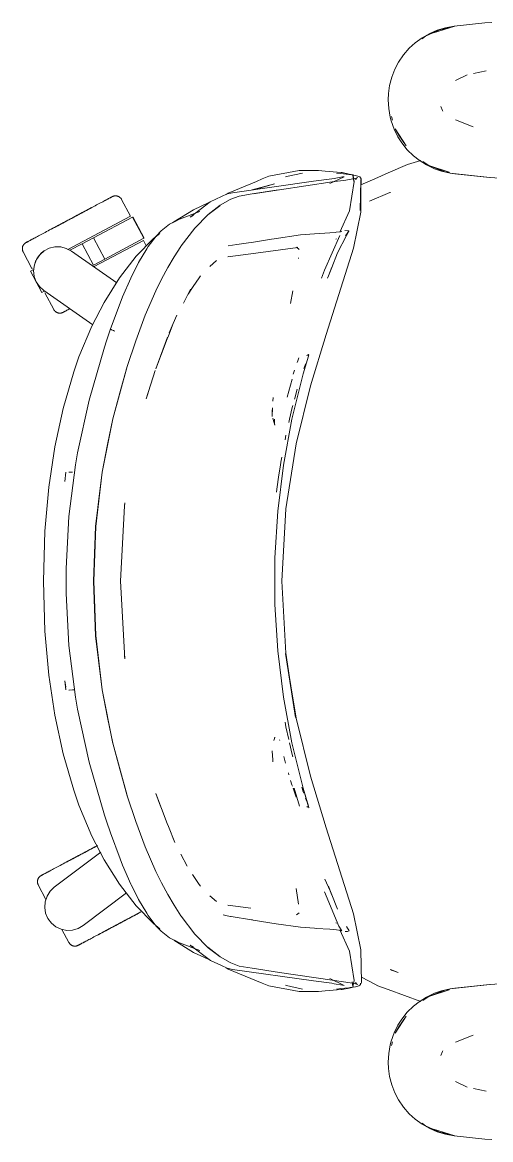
# Model space of a CAD drawing. Header units: millimetres. Extents: x 155927 to 326028, y -36033 to 97293.
# Drawn here: x 210710 to 210983, y 10095 to 10745 of the extents above; entities that cross this region are included whole.
import ezdxf

# ---------------------------------------------------------------- set-up
doc = ezdxf.new("R2010")
doc.units = ezdxf.units.MM
doc.header["$MEASUREMENT"] = 0
doc.layers.add('G-IMPT', color=8, linetype='CONTINUOUS', lineweight=9)
doc.layers.add('I-FURN', color=8, linetype='CONTINUOUS', lineweight=9)

msp = doc.modelspace()

# ---------------------------------------------------------------- linework, layer by layer
at = {"layer": 'G-IMPT'}
for p, q in [((210979.6, 10744.91), (210961.67, 10743.01)), ((210983.73, 10745.26), (210979.6, 10744.91)), ((210947.53, 10738.84), (210943.09, 10736.32)), ((210953.22, 10740.97), (210945.15, 10737.23)), ((210947.53, 10738.84), (210951.77, 10740.65)), ((210962.19, 10743.01), (210949.73, 10739.18)), ((210949.73, 10739.18), (210958.87, 10742.09)), ((210951.77, 10740.65), (210956.63, 10742.11)), ((210953.22, 10740.97), (210961.62, 10742.88)), ((210961.67, 10743.01), (210956.63, 10742.11)), ((210962.19, 10743.01), (210958.87, 10742.09)), ((210939, 10733.33), (210935.57, 10730.16)), ((210939, 10733.33), (210943.09, 10736.32)), ((210943.05, 10735.63), (210945.15, 10737.23)), ((210929.41, 10722.16), (210932.24, 10726.33)), ((210932.24, 10726.33), (210935.57, 10730.16)), ((210929.41, 10722.16), (210927.22, 10718)), ((210924.13, 10708.42), (210925.39, 10713.29)), ((210927.22, 10718), (210925.39, 10713.29)), ((210962.56, 10711.44), (210969.34, 10714.7)), ((210980.39, 10717.04), (210972.96, 10715.47)), ((210924.13, 10708.42), (210923.48, 10703.91)), ((210923.31, 10700.06), (210923.48, 10703.91)), ((210923.31, 10700.06), (210923.61, 10695.02)), ((210923.61, 10695.02), (210924.49, 10690.07)), ((210953.92, 10696.23), (210954.94, 10694.01)), ((210954.94, 10694.01), (210955.24, 10693.56)), ((210924.49, 10690.07), (210925.05, 10687.94)), ((210926.76, 10683.17), (210925.05, 10687.94)), ((210925.85, 10688.38), (210925.23, 10690.41)), ((210972.89, 10684.34), (210962.46, 10688.48)), ((210926.76, 10683.17), (210929, 10678.66)), ((210927.41, 10683.26), (210929.57, 10679.59)), ((210927.41, 10683.26), (210933.73, 10673.31)), ((210929, 10678.66), (210931.27, 10675.11)), ((210929.57, 10679.59), (210933.73, 10673.31)), ((210934.46, 10671.14), (210931.27, 10675.11)), ((210934.46, 10671.14), (210938.06, 10667.59)), ((210938.06, 10667.59), (210941.37, 10664.96)), ((210934.54, 10662.52), (210923.41, 10657.66)), ((210934.54, 10662.52), (210942.36, 10664.78)), ((210945.7, 10662.23), (210941.37, 10664.96)), ((210947.02, 10661.84), (210943.44, 10664.26)), ((210945.7, 10662.23), (210950.28, 10660.04)), ((210956.24, 10658.23), (210947.02, 10661.84)), ((210947.02, 10661.84), (210949.73, 10660.94)), ((210947.02, 10661.84), (210958.87, 10658.02)), ((210949.73, 10660.94), (210958.87, 10658.02)), ((210846.63, 10652.71), (210849.99, 10654.1)), ((210853.85, 10655.69), (210849.99, 10654.1)), ((210871.55, 10658.93), (210853.85, 10655.69)), ((210864.1, 10655.48), (210863.53, 10655.33)), ((210873.41, 10657.52), (210864.1, 10655.48)), ((210871.55, 10658.93), (210878.51, 10658.96)), ((210882.68, 10658.96), (210878.51, 10658.96)), ((210879.83, 10652.75), (210890.49, 10654.19)), ((210886.64, 10658.62), (210882.68, 10658.96)), ((210886.64, 10658.62), (210895.96, 10657.81)), ((210889.24, 10651.38), (210897.67, 10655.38)), ((210891.79, 10654.4), (210890.49, 10654.19)), ((210896.81, 10655.24), (210891.79, 10654.4)), ((210895.8, 10657.3), (210893.21, 10657.51)), ((210895.8, 10657.3), (210900.48, 10656.78)), ((210895.96, 10657.81), (210896.43, 10657.77)), ((210900.68, 10656.96), (210896.43, 10657.77)), ((210897.67, 10655.38), (210896.81, 10655.24)), ((210904.91, 10654.58), (210898.64, 10653.47)), ((210901.1, 10656.7), (210900.48, 10656.78)), ((210900.68, 10656.96), (210903.01, 10656.52)), ((210901.1, 10656.7), (210904.38, 10656.17)), ((210902.77, 10656.11), (210903.4, 10652.56)), ((210902.77, 10656.11), (210903.46, 10652.53)), ((210903.4, 10652.56), (210903.01, 10656.52)), ((210904.29, 10654.41), (210905.39, 10654.97)), ((210904.29, 10654.41), (210904.91, 10654.58)), ((210904.38, 10656.17), (210906.24, 10655.62)), ((210904.56, 10654.03), (210904.49, 10653.54)), ((210904.56, 10654.03), (210904.89, 10654.57)), ((210904.89, 10654.57), (210905.39, 10654.97)), ((210906.78, 10655.3), (210906.24, 10655.62)), ((210906.78, 10655.3), (210907.15, 10654.8)), ((210906.93, 10635.67), (210907.52, 10654.11)), ((210907.54, 10654.23), (210907.15, 10654.8)), ((210907.54, 10654.23), (210907.35, 10653.36)), ((210915.58, 10654.24), (210907.41, 10650.67)), ((210907.52, 10654.11), (210907.42, 10653.65)), ((210923.41, 10657.66), (210915.58, 10654.24)), ((210950.28, 10660.04), (210954.41, 10658.6)), ((210959.37, 10657.44), (210954.41, 10658.6)), ((210959.29, 10657.66), (210956.24, 10658.23)), ((210959.37, 10657.44), (210982.32, 10654.98)), ((210959.37, 10657.44), (210962.19, 10657.11)), ((210959.37, 10657.44), (210980.81, 10655.09)), ((210982.32, 10654.98), (210962.19, 10657.11)), ((210980.81, 10655.09), (210992.2, 10654.1)), ((210830.18, 10645.91), (210846.63, 10652.71)), ((210879.83, 10652.75), (210832.61, 10646.07)), ((210857.03, 10651.2), (210844.08, 10647.7)), ((210859.31, 10647.71), (210844.15, 10645.41)), ((210859.92, 10647.8), (210844.73, 10645.48)), ((210859.31, 10647.71), (210844.73, 10645.48)), ((210857.03, 10651.2), (210845.14, 10647.85)), ((210859.92, 10647.8), (210890.79, 10652.36)), ((210890.79, 10652.36), (210898.64, 10653.47)), ((210900.74, 10635.48), (210903.46, 10652.53)), ((210906.93, 10635.67), (210907.42, 10653.65)), ((210907.35, 10653.36), (210907.38, 10653.48)), ((210907.37, 10634.78), (210907.42, 10653.65)), ((210907.42, 10653.65), (210907.38, 10653.48)), ((210808.03, 10631.88), (210819.68, 10640.8)), ((210819.68, 10640.8), (210826.25, 10643.86)), ((210825.43, 10638.86), (210831.27, 10642.14)), ((210826.25, 10643.86), (210829.62, 10645.43)), ((210829.01, 10645.14), (210830.18, 10645.91)), ((210832.61, 10646.07), (210829.62, 10645.43)), ((210831.69, 10642.36), (210831.27, 10642.14)), ((210831.69, 10642.36), (210836.48, 10644.11)), ((210836.48, 10644.11), (210844.15, 10645.41)), ((210912.52, 10641.21), (210924.37, 10646.14)), ((210924.64, 10646.24), (210924.37, 10646.14)), ((210798.47, 10629.05), (210809.92, 10636.17)), ((210813.68, 10635.11), (210801.78, 10630.6)), ((210809.92, 10636.17), (210818.54, 10640.15)), ((210825.2, 10638.53), (210818.26, 10633.13)), ((210818.26, 10633.13), (210821.83, 10635.94)), ((210818.46, 10633.44), (210825.43, 10638.86)), ((210825.2, 10638.53), (210821.83, 10635.94)), ((210900.74, 10635.48), (210895.16, 10623.19)), ((210903.18, 10613.82), (210907.37, 10634.78)), ((210795.97, 10627.74), (210791.11, 10623.88)), ((210797.11, 10628.36), (210795.97, 10627.74)), ((210797.11, 10628.36), (210799.55, 10629.53)), ((210798.47, 10629.05), (210797.7, 10628.55)), ((210799.55, 10629.53), (210801.78, 10630.6)), ((210808.03, 10631.88), (210809.87, 10632.93)), ((210818.46, 10633.44), (210810.73, 10625.54)), ((210790.22, 10622.44), (210786.55, 10619.43)), ((210788.22, 10620.85), (210791.11, 10623.88)), ((210810.73, 10625.54), (210802.71, 10615.1)), ((210872.16, 10621.5), (210856.94, 10619.29)), ((210872.16, 10621.5), (210872.24, 10621.51)), ((210872.24, 10621.51), (210880.48, 10622.13)), ((210889.33, 10622.76), (210880.48, 10622.13)), ((210889.33, 10622.76), (210892.73, 10623.01)), ((210893.1, 10623.05), (210892.73, 10623.01)), ((210893.1, 10623.05), (210895.57, 10623.34)), ((210893.75, 10611.11), (210899.03, 10621.22)), ((210895.57, 10623.34), (210895.63, 10623.36)), ((210896.4, 10623.64), (210895.63, 10623.36)), ((210898.14, 10624.11), (210899.67, 10623.95)), ((210900.38, 10623.67), (210898.54, 10620.97)), ((210900.38, 10623.67), (210899.03, 10621.22)), ((210899.67, 10623.95), (210900.35, 10623.8)), ((210900.35, 10623.8), (210900.38, 10623.67)), ((210900.38, 10623.67), (210900.41, 10623.5)), ((210786.55, 10619.43), (210776.59, 10609.14)), ((210783.5, 10614.72), (210782.64, 10613.43)), ((210788.22, 10620.85), (210783.5, 10614.72)), ((210798.66, 10608.75), (210802.54, 10614.84)), ((210802.71, 10615.1), (210802.54, 10614.84)), ((210835.12, 10615.85), (210830.05, 10615.1)), ((210835.12, 10615.85), (210841.96, 10616.91)), ((210841.96, 10616.91), (210843.62, 10617.17)), ((210855.39, 10619.04), (210843.62, 10617.17)), ((210856.94, 10619.29), (210855.39, 10619.04)), ((210886.2, 10601), (210895.12, 10621.16)), ((210892.75, 10618.99), (210893.18, 10619.26)), ((210766.78, 10596.54), (210776.59, 10609.14)), ((210777.9, 10605.44), (210782.64, 10613.43)), ((210798.66, 10608.75), (210794.89, 10602.52)), ((210843.31, 10610.5), (210829.96, 10608.72)), ((210829.96, 10608.72), (210830.43, 10608.86)), ((210843.31, 10610.5), (210870.64, 10614.23)), ((210871.5, 10613.12), (210869.94, 10614.36)), ((210870.15, 10614.32), (210870.38, 10614.28)), ((210870.64, 10614.23), (210870.38, 10614.28)), ((210871.15, 10608.17), (210871.1, 10607.82)), ((210887.19, 10563.58), (210903.18, 10613.82)), ((210893.75, 10611.11), (210890.5, 10602.64)), ((210773.38, 10596.38), (210777.9, 10605.44)), ((210773.38, 10596.38), (210777.6, 10604.84)), ((210773.6, 10596.83), (210777.9, 10605.44)), ((210777.9, 10605.44), (210777.6, 10604.84)), ((210791.32, 10595.73), (210794.89, 10602.52)), ((210819.46, 10603.22), (210823.36, 10606.55)), ((210888.48, 10597.74), (210890.5, 10602.84)), ((210890.5, 10602.64), (210888.48, 10597.74)), ((210890.5, 10602.84), (210889.1, 10599.31)), ((210766.78, 10596.54), (210757.81, 10582.24)), ((210773.38, 10596.38), (210768.61, 10585.43)), ((210773.6, 10596.83), (210773.38, 10596.38)), ((210791.32, 10595.73), (210787.93, 10589)), ((210809.69, 10591.45), (210813.18, 10596.58)), ((210813.18, 10596.58), (210813.93, 10597.69)), ((210884.46, 10596.42), (210886.2, 10601)), ((210888.48, 10597.74), (210887.92, 10596.33)), ((210781.75, 10574.77), (210787.93, 10589)), ((210804.05, 10581.79), (210808.24, 10589.89)), ((210806.74, 10587.12), (210809.3, 10590.87)), ((210806.74, 10587.12), (210808.24, 10589.89)), ((210809.3, 10590.87), (210809.69, 10591.45)), ((210866.47, 10581.69), (210867.88, 10588.95)), ((210757.81, 10582.24), (210750.72, 10568.47)), ((210768.61, 10585.43), (210767.13, 10581.75)), ((210767.13, 10581.75), (210761.55, 10566.78)), ((210781.75, 10574.77), (210776.3, 10559.89)), ((210797.99, 10569.9), (210795.26, 10562.81)), ((210797.99, 10569.9), (210795.68, 10564.45)), ((210800.18, 10574.74), (210797.99, 10569.9)), ((210743.2, 10550.49), (210750.72, 10568.47)), ((210761.59, 10566.78), (210759.18, 10559.85)), ((210761.55, 10566.78), (210761.59, 10566.65)), ((210761.59, 10566.65), (210761.59, 10566.78)), ((210761.59, 10566.65), (210761.99, 10566.38)), ((210761.59, 10566.65), (210761.6, 10566.61)), ((210761.99, 10566.38), (210761.6, 10566.61)), ((210762.82, 10566), (210761.99, 10566.38)), ((210762.18, 10566.28), (210761.99, 10566.38)), ((210762.82, 10566), (210762.18, 10566.28)), ((210762.82, 10566), (210763.88, 10565.58)), ((210762.82, 10566), (210763.28, 10565.8)), ((210763.88, 10565.58), (210763.28, 10565.8)), ((210794.6, 10561.09), (210795.26, 10562.81)), ((210887.19, 10563.58), (210878, 10533.61)), ((210749.05, 10525.42), (210757.99, 10556.25)), ((210757.99, 10556.25), (210759.18, 10559.85)), ((210771.29, 10544.98), (210776.3, 10559.89)), ((210787.89, 10543.64), (210794.7, 10562.05)), ((210787.89, 10543.64), (210794.6, 10561.09)), ((210740.12, 10541.76), (210743.2, 10550.49)), ((210870.65, 10548.31), (210871.26, 10549.97)), ((210873.78, 10540.56), (210876.85, 10550.99)), ((210875.95, 10551.24), (210876.57, 10551.63)), ((210875.95, 10551.24), (210876.17, 10551.39)), ((210876.92, 10551.26), (210876.85, 10550.99)), ((210876.99, 10551.55), (210876.92, 10551.26)), ((210876.96, 10552.01), (210877.04, 10551.78)), ((210877.04, 10551.78), (210876.99, 10551.55)), ((210762.9, 10514.48), (210771.29, 10544.98)), ((210762.9, 10514.48), (210771.33, 10544.89)), ((210767.56, 10531.73), (210771.33, 10544.89)), ((210870.65, 10548.31), (210870.28, 10547.3)), ((210874.94, 10545.76), (210874.19, 10543.66)), ((210874.94, 10545.76), (210875.18, 10546.42)), ((210740.12, 10541.76), (210733.95, 10520.52)), ((210782.35, 10526.17), (210787.61, 10542.65)), ((210867.49, 10537.46), (210864.56, 10526.99)), ((210867.23, 10514.24), (210873.78, 10540.56)), ((210867.94, 10540.55), (210868.66, 10542.77)), ((210767.56, 10531.73), (210762.9, 10514.48)), ((210869.08, 10527.14), (210870.19, 10531.13)), ((210869.69, 10499.92), (210878, 10533.61)), ((210870.19, 10531.13), (210870.4, 10531.82)), ((210749.05, 10525.42), (210742.38, 10494.63)), ((210782.35, 10526.17), (210783.43, 10529.6)), ((210856.2, 10524.74), (210856.42, 10526.84)), ((210868.76, 10526), (210868.72, 10525.82)), ((210869.08, 10527.14), (210868.76, 10526)), ((210733.95, 10520.52), (210729.14, 10498.15)), ((210855.8, 10515.89), (210855.89, 10520.95)), ((210855.8, 10515.89), (210855.81, 10518.67)), ((210855.89, 10520.95), (210855.81, 10518.67)), ((210867.46, 10520.98), (210865.91, 10514.23)), ((210867.46, 10520.98), (210867.8, 10522.27)), ((210762.9, 10514.48), (210756.73, 10483.35)), ((210762.9, 10514.48), (210756.73, 10483.43)), ((210762.9, 10514.48), (210759.83, 10499.46)), ((210856.66, 10512.78), (210856.05, 10514.94)), ((210857.34, 10510.83), (210856.66, 10512.78)), ((210857.13, 10511.88), (210857.09, 10514.19)), ((210857.09, 10514.17), (210857.09, 10514.19)), ((210857.13, 10511.88), (210857.34, 10510.83)), ((210867.23, 10514.24), (210862.3, 10487.57)), ((210865.45, 10512.25), (210865.91, 10514.23)), ((210863.25, 10502.2), (210863.79, 10505.02)), ((210729.14, 10498.15), (210725.64, 10474.73)), ((210756.73, 10483.35), (210759.83, 10499.46)), ((210869.69, 10499.92), (210863.7, 10462.01)), ((210741.2, 10487.71), (210742.38, 10494.63)), ((210861.33, 10492.1), (210860.77, 10489.2)), ((210737.38, 10457.54), (210741.2, 10487.71)), ((210862.3, 10487.57), (210859, 10460.65)), ((210859.67, 10481.94), (210860.53, 10487.57)), ((210860.53, 10487.57), (210860.77, 10489.2)), ((210735.55, 10483.44), (210734.9, 10478.02)), ((210739.4, 10483.39), (210737.31, 10483.47)), ((210737.31, 10483.47), (210737.42, 10483.47)), ((210752.91, 10451.84), (210756.73, 10483.43)), ((210752.95, 10451.8), (210756.73, 10483.35)), ((210756.73, 10483.35), (210754.79, 10467.88)), ((210859.67, 10481.94), (210858.38, 10473.42)), ((210725.64, 10474.73), (210723.38, 10449.16)), ((210858.38, 10473.42), (210858.2, 10471.76)), ((210752.95, 10451.8), (210754.79, 10467.88)), ((210769.67, 10463.75), (210769.93, 10465.53)), ((210769.95, 10465.3), (210769.91, 10465.05)), ((210767.34, 10420.02), (210769.67, 10463.75)), ((210767.4, 10420.02), (210769.67, 10463.75)), ((210769.67, 10463.75), (210769.91, 10465.05)), ((210857.35, 10433.58), (210859, 10460.65)), ((210863.7, 10462.01), (210861.34, 10420.02)), ((210735.77, 10427.33), (210737.38, 10457.54)), ((210723.38, 10449.16), (210722.53, 10420.02)), ((210752.91, 10451.84), (210751.57, 10420.02)), ((210752.95, 10451.8), (210751.8, 10420.02)), ((210752.27, 10436.91), (210752.95, 10451.8)), ((210752.27, 10436.91), (210751.8, 10420.02)), ((210857.35, 10433.58), (210857.35, 10406.46)), ((210735.77, 10427.33), (210735.67, 10420.02)), ((210722.53, 10420.02), (210723.38, 10390.88)), ((210735.77, 10412.71), (210735.67, 10420.02)), ((210751.57, 10420.02), (210752.91, 10388.21)), ((210752.95, 10388.25), (210751.8, 10420.02)), ((210752.27, 10403.14), (210751.8, 10420.02)), ((210767.4, 10420.02), (210769.9, 10374.68)), ((210863.7, 10378.04), (210861.34, 10420.02)), ((210735.77, 10412.71), (210737.38, 10382.51)), ((210752.95, 10388.25), (210752.27, 10403.14)), ((210857.35, 10406.46), (210859, 10379.39)), ((210723.38, 10390.88), (210725.64, 10365.31)), ((210752.91, 10388.21), (210756.73, 10356.61)), ((210754.79, 10372.17), (210752.95, 10388.25)), ((210752.95, 10388.25), (210756.73, 10356.69)), ((210737.38, 10382.51), (210741.2, 10352.34)), ((210769.9, 10374.68), (210769.67, 10376.29)), ((210769.67, 10376.29), (210769.91, 10374.99)), ((210769.95, 10374.74), (210769.91, 10374.99)), ((210862.3, 10352.47), (210859, 10379.39)), ((210869.69, 10340.12), (210863.43, 10377.86)), ((210863.43, 10377.86), (210869.43, 10340.5)), ((210863.7, 10378.04), (210869.43, 10340.5)), ((210754.79, 10372.17), (210756.73, 10356.69)), ((210725.64, 10365.31), (210729.14, 10341.89)), ((210735.55, 10356.61), (210734.9, 10362.02)), ((210735.47, 10358.25), (210734.9, 10362.02)), ((210737.31, 10356.58), (210739.4, 10356.65)), ((210737.31, 10356.58), (210737.42, 10356.58)), ((210740.64, 10356.7), (210739.4, 10356.65)), ((210756.73, 10356.69), (210759.83, 10340.59)), ((210756.73, 10356.69), (210762.95, 10325.45)), ((210762.95, 10325.45), (210756.73, 10356.61)), ((210741.2, 10352.34), (210742.38, 10345.42)), ((210867.23, 10325.8), (210862.3, 10352.47)), ((210733.95, 10319.53), (210729.14, 10341.89)), ((210742.38, 10345.42), (210749.05, 10314.63)), ((210762.9, 10325.56), (210759.83, 10340.59)), ((210863.28, 10337.85), (210863.75, 10335.22)), ((210863.75, 10335.22), (210865.45, 10327.8)), ((210878, 10306.44), (210869.69, 10340.12)), ((210857.34, 10329.21), (210856.66, 10327.26)), ((210857.34, 10329.21), (210857.13, 10328.16)), ((210767.56, 10308.32), (210762.9, 10325.56)), ((210762.9, 10325.56), (210771.33, 10295.16)), ((210762.9, 10325.56), (210771.29, 10295.07)), ((210860.01, 10327.61), (210860.15, 10327.2)), ((210865.91, 10325.82), (210867.46, 10319.07)), ((210867.23, 10325.8), (210873.78, 10299.48)), ((210740.12, 10298.29), (210733.95, 10319.53)), ((210855.8, 10321.12), (210855.81, 10320.42)), ((210855.91, 10319.05), (210855.81, 10320.42)), ((210855.91, 10319.05), (210856.18, 10315.34)), ((210863.6, 10313.99), (210862.61, 10317.85)), ((210863.6, 10313.99), (210863.21, 10315.51)), ((210867.46, 10319.07), (210867.8, 10317.79)), ((210757.99, 10283.8), (210749.05, 10314.63)), ((210856.18, 10315.34), (210856.22, 10314.86)), ((210767.56, 10308.32), (210771.33, 10295.16)), ((210865.52, 10307.2), (210865.18, 10308.32)), ((210867.29, 10301.41), (210866.51, 10303.9)), ((210878, 10306.44), (210887.19, 10276.46)), ((210743.2, 10289.55), (210740.12, 10298.29)), ((210787.89, 10296.41), (210790.61, 10288.97)), ((210787.89, 10296.41), (210794.6, 10278.96)), ((210867.54, 10300.63), (210867.29, 10301.41)), ((210868.69, 10297.19), (210867.92, 10299.49)), ((210868.58, 10299.49), (210871.62, 10289.06)), ((210868.69, 10297.19), (210868.94, 10296.47)), ((210869.71, 10294.31), (210868.94, 10296.47)), ((210873.15, 10299.49), (210873, 10299.95)), ((210873.15, 10299.49), (210873.88, 10297.26)), ((210873.78, 10299.48), (210877.04, 10288.26)), ((210873.78, 10299.48), (210876.84, 10288.95)), ((210873.78, 10299.48), (210876.89, 10288.66)), ((210874.17, 10296.46), (210873.88, 10297.26)), ((210743.2, 10289.55), (210750.72, 10271.58)), ((210776.3, 10280.15), (210771.29, 10295.07)), ((210875.15, 10293.71), (210875.5, 10292.74)), ((210875.5, 10292.74), (210875.9, 10291.67)), ((210757.99, 10283.8), (210759.18, 10280.19)), ((210875.95, 10288.8), (210876.57, 10288.42)), ((210875.95, 10288.8), (210876.17, 10288.66)), ((210876.84, 10288.95), (210876.89, 10288.66)), ((210877.04, 10288.26), (210876.91, 10288.02)), ((210761.53, 10273.37), (210759.18, 10280.19)), ((210776.3, 10280.15), (210781.75, 10265.27)), ((210794.6, 10278.96), (210795.26, 10277.23)), ((210795.26, 10277.23), (210798.99, 10267.91)), ((210887.19, 10276.46), (210903.18, 10226.22)), ((210750.72, 10271.58), (210757.81, 10257.8)), ((210761.53, 10273.37), (210767.13, 10258.3)), ((210798.99, 10267.91), (210797.99, 10270.15)), ((210781.75, 10265.27), (210787.93, 10251.04)), ((210757.81, 10257.8), (210766.78, 10243.51)), ((210768.61, 10254.62), (210767.13, 10258.3)), ((210806.16, 10254.07), (210802.62, 10261.04)), ((210773.38, 10243.66), (210768.61, 10254.62)), ((210791.32, 10244.32), (210787.93, 10251.04)), ((210791.32, 10244.32), (210794.89, 10237.53)), ((210809.69, 10248.59), (210809.3, 10249.17)), ((210813.18, 10243.46), (210809.69, 10248.59)), ((210889.47, 10239.78), (210886.43, 10246.5)), ((210766.78, 10243.51), (210776.59, 10230.9)), ((210773.38, 10243.66), (210773.6, 10243.22)), ((210777.6, 10235.21), (210773.6, 10243.22)), ((210798.66, 10231.3), (210794.89, 10237.53)), ((210813.18, 10243.46), (210813.93, 10242.36)), ((210871.15, 10231.88), (210869.75, 10241.04)), ((210894.64, 10219.07), (210886.2, 10239.04)), ((210890.5, 10237.2), (210888.48, 10242.32)), ((210890.5, 10237.41), (210888.48, 10242.31)), ((210888.48, 10242.31), (210890.5, 10237.2)), ((210777.6, 10235.21), (210777.9, 10234.61)), ((210777.9, 10234.61), (210782.64, 10226.61)), ((210798.66, 10231.3), (210802.54, 10225.2)), ((210819.46, 10236.83), (210823.36, 10233.49)), ((210843.31, 10229.55), (210829.96, 10231.33)), ((210829.96, 10231.33), (210830.43, 10231.18)), ((210871.15, 10231.88), (210871.1, 10232.22)), ((210890.5, 10237.41), (210893.75, 10228.94)), ((210786.55, 10220.61), (210776.59, 10230.9)), ((210783.5, 10225.32), (210782.64, 10226.61)), ((210788.22, 10219.19), (210783.5, 10225.32)), ((210802.54, 10225.2), (210802.71, 10224.94)), ((210810.73, 10214.51), (210802.71, 10224.94)), ((210827.27, 10225.63), (210829.44, 10225.17)), ((210829.44, 10225.17), (210831.42, 10224.75)), ((210831.89, 10224.67), (210831.42, 10224.75)), ((210843.61, 10222.87), (210831.89, 10224.67)), ((210871.5, 10226.93), (210869.86, 10225.65)), ((210907.37, 10205.27), (210903.18, 10226.22)), ((210786.55, 10220.61), (210790.22, 10217.61)), ((210791.11, 10216.17), (210788.22, 10219.19)), ((210843.61, 10222.87), (210844.22, 10222.77)), ((210844.73, 10222.69), (210844.22, 10222.77)), ((210858.09, 10220.58), (210844.73, 10222.69)), ((210858.09, 10220.58), (210872.16, 10218.55)), ((210872.24, 10218.54), (210872.16, 10218.55)), ((210872.24, 10218.54), (210880.48, 10217.92)), ((210880.48, 10217.92), (210881.47, 10217.85)), ((210893.18, 10220.78), (210892.75, 10221.05)), ((210896.4, 10216.4), (210894.64, 10219.07)), ((210900.6, 10216.39), (210899.01, 10218.86)), ((210899.01, 10218.86), (210900.54, 10216.37)), ((210900.54, 10216.37), (210899.05, 10218.84)), ((210795.97, 10212.3), (210791.11, 10216.17)), ((210795.97, 10212.3), (210797.11, 10211.69)), ((210797.11, 10211.69), (210799.55, 10210.52)), ((210810.73, 10214.51), (210818.46, 10206.61)), ((210881.47, 10217.85), (210889.33, 10217.29)), ((210889.33, 10217.29), (210893.2, 10216.99)), ((210893.28, 10216.98), (210893.2, 10216.99)), ((210893.28, 10216.98), (210895.66, 10216.69)), ((210900.74, 10204.56), (210895.13, 10216.91)), ((210895.68, 10216.68), (210895.66, 10216.69)), ((210895.68, 10216.68), (210896.4, 10216.4)), ((210898.31, 10215.93), (210899.67, 10216.1)), ((210899.67, 10216.1), (210900.54, 10216.37)), ((210900.6, 10216.39), (210900.54, 10216.37)), ((210809.92, 10203.87), (210798.47, 10211)), ((210799.55, 10210.52), (210801.78, 10209.44)), ((210813.68, 10204.93), (210801.78, 10209.44)), ((210808.03, 10208.16), (210809.87, 10207.11)), ((210808.03, 10208.16), (210819.73, 10199.22)), ((210818.26, 10206.91), (210825.2, 10201.52)), ((210818.26, 10206.91), (210821.83, 10204.1)), ((210825.43, 10201.19), (210818.46, 10206.61)), ((210907.37, 10205.27), (210907.76, 10186.28)), ((210818.54, 10199.89), (210809.92, 10203.87)), ((210826.25, 10196.19), (210819.73, 10199.22)), ((210825.2, 10201.52), (210821.83, 10204.1)), ((210825.43, 10201.19), (210831.27, 10197.9)), ((210900.74, 10204.56), (210903.46, 10187.52)), ((210826.25, 10196.19), (210829.62, 10194.62)), ((210829.01, 10194.9), (210830.18, 10194.13)), ((210832.61, 10193.97), (210829.62, 10194.62)), ((210830.18, 10194.13), (210846.63, 10187.33)), ((210831.27, 10197.9), (210831.69, 10197.69)), ((210836.48, 10195.93), (210831.69, 10197.69)), ((210879.83, 10187.3), (210832.61, 10193.97)), ((210836.48, 10195.93), (210844.15, 10194.63)), ((210859.92, 10192.24), (210844.15, 10194.63)), ((210890.79, 10187.69), (210859.92, 10192.24)), ((210924.63, 10193.81), (210929.09, 10192.17)), ((210924.63, 10193.81), (210925.21, 10193.55)), ((210929.09, 10192.17), (210925.21, 10193.55)), ((210846.63, 10187.33), (210849.99, 10185.94)), ((210853.85, 10184.35), (210849.99, 10185.94)), ((210879.83, 10187.3), (210890.49, 10185.86)), ((210897.67, 10184.67), (210889.27, 10188.66)), ((210891.79, 10185.64), (210890.49, 10185.86)), ((210898.64, 10186.57), (210890.79, 10187.69)), ((210891.79, 10185.64), (210896.81, 10184.81)), ((210904.91, 10185.47), (210898.64, 10186.57)), ((210902.28, 10186.81), (210902.77, 10183.94)), ((210902.28, 10186.81), (210903.01, 10183.53)), ((210902.77, 10183.94), (210903.46, 10187.52)), ((210904.29, 10185.63), (210904.91, 10185.47)), ((210904.29, 10185.63), (210905.39, 10185.08)), ((210904.49, 10186.51), (210904.56, 10186.01)), ((210904.89, 10185.47), (210904.56, 10186.01)), ((210904.89, 10185.47), (210905.39, 10185.08)), ((210907.76, 10186.28), (210907.15, 10185.24)), ((210907.28, 10185.87), (210907.15, 10185.24)), ((210907.28, 10185.87), (210907.17, 10185.32)), ((210907.69, 10189.47), (210915.59, 10185.33)), ((210980.81, 10185.02), (210992.2, 10186.01)), ((210871.55, 10181.11), (210853.85, 10184.35)), ((210864.1, 10184.57), (210863.53, 10184.72)), ((210873.41, 10182.52), (210864.1, 10184.57)), ((210871.55, 10181.11), (210878.51, 10181.09)), ((210878.51, 10181.09), (210882.68, 10181.08)), ((210886.64, 10181.43), (210882.68, 10181.08)), ((210895.96, 10182.23), (210886.64, 10181.43)), ((210895.8, 10182.75), (210893.21, 10182.54)), ((210900.48, 10183.27), (210895.8, 10182.75)), ((210895.96, 10182.23), (210896.43, 10182.27)), ((210896.43, 10182.27), (210900.68, 10183.08)), ((210897.67, 10184.67), (210896.81, 10184.81)), ((210901.1, 10183.34), (210900.48, 10183.27)), ((210900.68, 10183.08), (210903.01, 10183.53)), ((210901.1, 10183.34), (210904.38, 10183.88)), ((210906.24, 10184.43), (210904.38, 10183.88)), ((210906.24, 10184.43), (210906.78, 10184.75)), ((210906.78, 10184.75), (210907.15, 10185.24)), ((210907.15, 10185.24), (210907.17, 10185.32)), ((210915.59, 10185.33), (210917.35, 10184.4)), ((210923.33, 10182.21), (210917.35, 10184.4)), ((210942.27, 10175.27), (210923.33, 10182.21)), ((210945.7, 10177.88), (210950.28, 10180.07)), ((210947.02, 10178.27), (210958.87, 10182.09)), ((210956.24, 10181.88), (210947.02, 10178.27)), ((210947.02, 10178.27), (210949.73, 10179.17)), ((210949.73, 10179.17), (210958.87, 10182.09)), ((210950.28, 10180.07), (210954.41, 10181.52)), ((210959.37, 10182.67), (210954.41, 10181.52)), ((210959.29, 10182.46), (210956.24, 10181.88)), ((210959.37, 10182.67), (210982.32, 10185.13)), ((210959.37, 10182.67), (210980.81, 10185.02)), ((210959.37, 10182.67), (210962.19, 10183.01)), ((210982.32, 10185.13), (210962.19, 10183.01)), ((210934.46, 10168.98), (210938.06, 10172.53)), ((210938.06, 10172.53), (210941.37, 10175.15)), ((210945.7, 10177.88), (210941.37, 10175.15)), ((210947.02, 10178.27), (210943.44, 10175.85)), ((210927.41, 10156.85), (210933.73, 10166.8)), ((210929.57, 10160.53), (210933.73, 10166.8)), ((210934.46, 10168.98), (210931.27, 10165)), ((210926.76, 10156.95), (210929, 10161.45)), ((210927.41, 10156.85), (210929.57, 10160.53)), ((210929, 10161.45), (210931.27, 10165)), ((210926.76, 10156.95), (210925.05, 10152.17)), ((210972.89, 10155.77), (210962.46, 10151.63)), ((210923.61, 10145.09), (210924.49, 10150.04)), ((210924.49, 10150.04), (210925.05, 10152.17)), ((210925.85, 10151.73), (210925.23, 10149.71)), ((210954.94, 10146.1), (210955.24, 10146.55)), ((210923.31, 10140.05), (210923.61, 10145.09)), ((210923.31, 10140.05), (210923.48, 10136.21)), ((210953.92, 10143.88), (210954.94, 10146.1)), ((210924.13, 10131.69), (210923.48, 10136.21)), ((210924.13, 10131.69), (210925.39, 10126.83)), ((210962.56, 10128.68), (210969.34, 10125.41)), ((210927.22, 10122.12), (210925.39, 10126.83)), ((210929.41, 10117.95), (210927.22, 10122.12)), ((210980.39, 10123.07), (210972.96, 10124.65)), ((210929.41, 10117.95), (210932.24, 10113.78)), ((210932.24, 10113.78), (210935.57, 10109.95)), ((210939, 10106.78), (210935.57, 10109.95)), ((210939, 10106.78), (210943.09, 10103.79)), ((210943.05, 10104.48), (210945.15, 10102.88)), ((210947.53, 10101.27), (210943.09, 10103.79)), ((210953.22, 10099.15), (210945.15, 10102.88)), ((210947.53, 10101.27), (210951.77, 10099.46)), ((210962.19, 10097.1), (210949.73, 10100.93)), ((210949.73, 10100.93), (210958.87, 10098.02)), ((210951.77, 10099.46), (210956.63, 10098)), ((210953.22, 10099.15), (210961.62, 10097.23)), ((210961.67, 10097.1), (210956.63, 10098)), ((210962.19, 10097.1), (210958.87, 10098.02)), ((210979.6, 10095.2), (210961.67, 10097.1)), ((210983.73, 10094.85), (210979.6, 10095.2))]:
    msp.add_line(p, q, dxfattribs=at)
at = {"layer": 'I-FURN'}
for p, q in [((210757.03, 10640.82), (210756.38, 10640.48)), ((210757.65, 10641.15), (210757.03, 10640.82)), ((210758.23, 10641.46), (210757.65, 10641.15)), ((210757.92, 10641.3), (210758.49, 10641.6)), ((210758.78, 10641.75), (210758.23, 10641.46)), ((210758.49, 10641.6), (210759.02, 10641.88)), ((210759.3, 10642.03), (210758.78, 10641.75)), ((210759.02, 10641.88), (210759.52, 10642.15)), ((210759.78, 10642.29), (210759.3, 10642.03)), ((210759.52, 10642.15), (210759.99, 10642.4)), ((210760.23, 10642.52), (210759.78, 10642.29)), ((210759.99, 10642.4), (210760.42, 10642.63)), ((210760.64, 10642.74), (210760.23, 10642.52)), ((210760.42, 10642.63), (210760.81, 10642.83)), ((210761.01, 10642.94), (210760.64, 10642.74)), ((210760.81, 10642.83), (210761.17, 10643.02)), ((210761.34, 10643.12), (210761.01, 10642.94)), ((210761.17, 10643.02), (210761.49, 10643.19)), ((210761.64, 10643.28), (210761.34, 10643.12)), ((210761.49, 10643.19), (210761.77, 10643.34)), ((210761.9, 10643.41), (210761.64, 10643.28)), ((210761.77, 10643.34), (210762.01, 10643.47)), ((210762.12, 10643.53), (210761.9, 10643.41)), ((210762.01, 10643.47), (210762.21, 10643.58)), ((210762.3, 10643.63), (210762.12, 10643.53)), ((210762.21, 10643.58), (210762.37, 10643.66)), ((210762.44, 10643.7), (210762.3, 10643.63)), ((210762.37, 10643.66), (210762.49, 10643.73)), ((210762.54, 10643.75), (210762.44, 10643.7)), ((210762.49, 10643.73), (210762.57, 10643.77)), ((210762.6, 10643.79), (210762.54, 10643.75)), ((210762.57, 10643.77), (210762.62, 10643.79)), ((210762.62, 10643.8), (210762.6, 10643.79)), ((210762.62, 10643.8), (210762.76, 10643.87)), ((210762.62, 10643.79), (210762.62, 10643.8)), ((210762.76, 10643.87), (210762.91, 10643.94)), ((210762.91, 10643.94), (210763.06, 10644)), ((210763.06, 10644), (210763.21, 10644.05)), ((210763.21, 10644.05), (210763.37, 10644.1)), ((210763.37, 10644.1), (210763.52, 10644.14)), ((210763.52, 10644.14), (210763.68, 10644.18)), ((210763.68, 10644.18), (210763.84, 10644.21)), ((210763.84, 10644.21), (210764, 10644.23)), ((210764, 10644.23), (210764.16, 10644.25)), ((210764.16, 10644.25), (210764.32, 10644.26)), ((210764.32, 10644.26), (210764.48, 10644.27)), ((210764.48, 10644.27), (210764.64, 10644.27)), ((210764.64, 10644.27), (210764.8, 10644.26)), ((210764.8, 10644.26), (210764.96, 10644.24)), ((210764.96, 10644.24), (210765.12, 10644.22)), ((210765.12, 10644.22), (210765.28, 10644.19)), ((210765.28, 10644.19), (210765.44, 10644.16)), ((210765.44, 10644.16), (210765.59, 10644.12)), ((210765.59, 10644.12), (210765.75, 10644.07)), ((210765.75, 10644.07), (210765.9, 10644.02)), ((210765.9, 10644.02), (210766.05, 10643.96)), ((210766.05, 10643.96), (210766.2, 10643.9)), ((210766.2, 10643.9), (210766.34, 10643.83)), ((210766.34, 10643.83), (210766.49, 10643.75)), ((210766.49, 10643.75), (210766.62, 10643.67)), ((210766.62, 10643.67), (210766.76, 10643.58)), ((210766.76, 10643.58), (210766.89, 10643.49)), ((210766.89, 10643.49), (210767.02, 10643.39)), ((210767.02, 10643.39), (210767.14, 10643.29)), ((210767.14, 10643.29), (210767.26, 10643.18)), ((210767.26, 10643.18), (210767.38, 10643.07)), ((210767.38, 10643.07), (210767.49, 10642.95)), ((210767.49, 10642.95), (210767.6, 10642.83)), ((210767.6, 10642.83), (210767.7, 10642.71)), ((210767.7, 10642.71), (210767.79, 10642.58)), ((210767.79, 10642.58), (210767.89, 10642.44)), ((210767.89, 10642.44), (210767.97, 10642.31)), ((210767.97, 10642.31), (210768.05, 10642.17)), ((210768.05, 10642.17), (210768.07, 10642.13)), ((210773.22, 10632.44), (210768.07, 10642.13)), ((210744.69, 10634.26), (210743.72, 10633.75)), ((210744.17, 10633.98), (210745.13, 10634.5)), ((210745.65, 10634.77), (210744.69, 10634.26)), ((210745.13, 10634.5), (210746.08, 10635)), ((210746.59, 10635.27), (210745.65, 10634.77)), ((210746.08, 10635), (210747.02, 10635.5)), ((210747.52, 10635.77), (210746.59, 10635.27)), ((210747.02, 10635.5), (210747.94, 10635.99)), ((210748.44, 10636.25), (210747.52, 10635.77)), ((210747.94, 10635.99), (210748.85, 10636.47)), ((210749.33, 10636.73), (210748.44, 10636.25)), ((210748.85, 10636.47), (210749.74, 10636.95)), ((210750.21, 10637.2), (210749.33, 10636.73)), ((210749.74, 10636.95), (210750.61, 10637.41)), ((210751.07, 10637.65), (210750.21, 10637.2)), ((210750.61, 10637.41), (210751.45, 10637.86)), ((210751.9, 10638.1), (210751.07, 10637.65)), ((210752.71, 10638.53), (210751.9, 10638.1)), ((210753.5, 10638.95), (210752.71, 10638.53)), ((210754.26, 10639.35), (210753.5, 10638.95)), ((210755, 10639.74), (210754.26, 10639.35)), ((210755.7, 10640.12), (210755, 10639.74)), ((210756.38, 10640.48), (210755.7, 10640.12)), ((210732.76, 10627.92), (210731.77, 10627.39)), ((210732.22, 10627.63), (210733.21, 10628.16)), ((210733.75, 10628.44), (210732.76, 10627.92)), ((210733.21, 10628.16), (210734.21, 10628.69)), ((210734.74, 10628.97), (210733.75, 10628.44)), ((210734.21, 10628.69), (210735.2, 10629.22)), ((210735.75, 10629.51), (210734.74, 10628.97)), ((210735.2, 10629.22), (210736.21, 10629.75)), ((210736.75, 10630.04), (210735.75, 10629.51)), ((210736.21, 10629.75), (210737.21, 10630.29)), ((210773.22, 10632.44), (210736.62, 10612.98)), ((210737.76, 10630.57), (210736.75, 10630.04)), ((210737.21, 10630.29), (210738.22, 10630.82)), ((210738.76, 10631.11), (210737.76, 10630.57)), ((210738.22, 10630.82), (210739.22, 10631.35)), ((210739.76, 10631.64), (210738.76, 10631.11)), ((210739.22, 10631.35), (210740.22, 10631.89)), ((210740.76, 10632.17), (210739.76, 10631.64)), ((210740.22, 10631.89), (210741.22, 10632.42)), ((210741.76, 10632.7), (210740.76, 10632.17)), ((210741.22, 10632.42), (210742.21, 10632.94)), ((210742.74, 10633.23), (210741.76, 10632.7)), ((210742.21, 10632.94), (210743.19, 10633.47)), ((210743.72, 10633.75), (210742.74, 10633.23)), ((210743.19, 10633.47), (210744.17, 10633.98)), ((210751.64, 10619.83), (210774.34, 10631.91)), ((210774.34, 10631.91), (210780.92, 10619.55)), ((210781.09, 10619.64), (210774.52, 10632)), ((210720.36, 10621.33), (210719.64, 10620.94)), ((210721.11, 10621.73), (210720.36, 10621.33)), ((210721.89, 10622.14), (210721.11, 10621.73)), ((210722.69, 10622.56), (210721.89, 10622.14)), ((210723.51, 10623), (210722.69, 10622.56)), ((210724.36, 10623.45), (210723.51, 10623)), ((210725.23, 10623.91), (210724.36, 10623.45)), ((210726.12, 10624.39), (210725.23, 10623.91)), ((210727.02, 10624.87), (210726.12, 10624.39)), ((210726.53, 10624.61), (210727.45, 10625.09)), ((210727.95, 10625.36), (210727.02, 10624.87)), ((210727.45, 10625.09), (210728.38, 10625.59)), ((210728.88, 10625.86), (210727.95, 10625.36)), ((210728.38, 10625.59), (210729.32, 10626.09)), ((210729.83, 10626.36), (210728.88, 10625.86)), ((210729.32, 10626.09), (210730.28, 10626.6)), ((210730.8, 10626.88), (210729.83, 10626.36)), ((210730.28, 10626.6), (210731.25, 10627.11)), ((210731.77, 10627.39), (210730.8, 10626.88)), ((210731.25, 10627.11), (210732.22, 10627.63)), ((210710.36, 10614.59), (210710.4, 10614.74)), ((210710.4, 10614.74), (210710.45, 10614.89)), ((210710.45, 10614.89), (210710.51, 10615.04)), ((210710.51, 10615.04), (210710.58, 10615.19)), ((210710.58, 10615.19), (210710.65, 10615.34)), ((210710.65, 10615.34), (210710.72, 10615.48)), ((210710.72, 10615.48), (210710.81, 10615.62)), ((210710.81, 10615.62), (210710.89, 10615.75)), ((210710.89, 10615.75), (210710.99, 10615.88)), ((210710.99, 10615.88), (210711.08, 10616.01)), ((210711.08, 10616.01), (210711.19, 10616.14)), ((210711.19, 10616.14), (210711.29, 10616.26)), ((210711.29, 10616.26), (210711.41, 10616.37)), ((210711.41, 10616.37), (210711.52, 10616.48)), ((210711.52, 10616.48), (210711.64, 10616.59)), ((210711.64, 10616.59), (210711.77, 10616.69)), ((210711.77, 10616.69), (210711.9, 10616.79)), ((210711.9, 10616.79), (210712.03, 10616.88)), ((210712.03, 10616.88), (210712.17, 10616.96)), ((210712.17, 10616.96), (210712.31, 10617.04)), ((210712.31, 10617.04), (210712.35, 10617.06)), ((210712.39, 10617.09), (210712.35, 10617.07)), ((210712.35, 10617.06), (210712.37, 10617.08)), ((210712.35, 10617.07), (210712.35, 10617.06)), ((210712.37, 10617.08), (210712.43, 10617.11)), ((210712.48, 10617.13), (210712.39, 10617.09)), ((210712.43, 10617.11), (210712.53, 10617.16)), ((210712.6, 10617.2), (210712.48, 10617.13)), ((210712.53, 10617.16), (210712.67, 10617.24)), ((210712.76, 10617.28), (210712.6, 10617.2)), ((210712.67, 10617.24), (210712.85, 10617.33)), ((210712.96, 10617.39), (210712.76, 10617.28)), ((210712.85, 10617.33), (210713.07, 10617.45)), ((210713.2, 10617.52), (210712.96, 10617.39)), ((210713.07, 10617.45), (210713.33, 10617.58)), ((210713.48, 10617.67), (210713.2, 10617.52)), ((210713.33, 10617.58), (210713.62, 10617.74)), ((210713.8, 10617.84), (210713.48, 10617.67)), ((210713.62, 10617.74), (210713.96, 10617.92)), ((210714.15, 10618.03), (210713.8, 10617.84)), ((210713.96, 10617.92), (210714.33, 10618.12)), ((210714.55, 10618.23), (210714.15, 10618.03)), ((210714.33, 10618.12), (210714.74, 10618.34)), ((210714.98, 10618.46), (210714.55, 10618.23)), ((210714.74, 10618.34), (210715.19, 10618.57)), ((210715.44, 10618.71), (210714.98, 10618.46)), ((210715.19, 10618.57), (210715.67, 10618.83)), ((210715.94, 10618.98), (210715.44, 10618.71)), ((210715.67, 10618.83), (210716.19, 10619.11)), ((210716.48, 10619.26), (210715.94, 10618.98)), ((210716.19, 10619.11), (210716.74, 10619.4)), ((210717.05, 10619.56), (210716.48, 10619.26)), ((210716.74, 10619.4), (210717.32, 10619.71)), ((210717.65, 10619.88), (210717.05, 10619.56)), ((210718.28, 10620.22), (210717.65, 10619.88)), ((210718.95, 10620.57), (210718.28, 10620.22)), ((210719.64, 10620.94), (210718.95, 10620.57)), ((210737.94, 10612.55), (210745, 10616.3)), ((210745, 10616.3), (210751.64, 10619.83)), ((210745, 10616.3), (210751.57, 10603.94)), ((210751.64, 10619.83), (210758.21, 10607.47)), ((210780.73, 10618.32), (210752.04, 10603.06)), ((210780.92, 10619.55), (210758.21, 10607.47)), ((210782.41, 10615.16), (210780.73, 10618.32)), ((210710.21, 10613.63), (210710.22, 10613.79)), ((210710.21, 10613.47), (210710.21, 10613.63)), ((210710.21, 10613.31), (210710.21, 10613.47)), ((210710.22, 10613.15), (210710.21, 10613.31)), ((210710.22, 10613.79), (210710.23, 10613.95)), ((210710.24, 10612.99), (210710.22, 10613.15)), ((210710.23, 10613.95), (210710.25, 10614.11)), ((210710.27, 10612.83), (210710.24, 10612.99)), ((210710.25, 10614.11), (210710.28, 10614.27)), ((210710.3, 10612.67), (210710.27, 10612.83)), ((210710.28, 10614.27), (210710.32, 10614.43)), ((210710.33, 10612.51), (210710.3, 10612.67)), ((210710.32, 10614.43), (210710.36, 10614.59)), ((210710.38, 10612.36), (210710.33, 10612.51)), ((210710.42, 10612.2), (210710.38, 10612.36)), ((210710.48, 10612.05), (210710.42, 10612.2)), ((210710.54, 10611.9), (210710.48, 10612.05)), ((210710.61, 10611.76), (210710.54, 10611.9)), ((210710.68, 10611.61), (210710.61, 10611.76)), ((210710.68, 10611.61), (210715.83, 10601.93)), ((210718.43, 10607.21), (210720.36, 10609.97)), ((210721.2, 10610.84), (210718.91, 10608.05)), ((210720.36, 10609.97), (210722.9, 10612.19)), ((210722.62, 10611.99), (210721.2, 10610.84)), ((210722.9, 10612.19), (210725.9, 10613.74)), ((210725.9, 10613.74), (210729.18, 10614.53)), ((210729.18, 10614.53), (210732.56, 10614.5)), ((210732.56, 10614.5), (210735.83, 10613.68)), ((210735.83, 10613.68), (210738.8, 10612.09)), ((210738.8, 10612.09), (210765.23, 10593.58)), ((210716.21, 10602.13), (210715.83, 10601.93)), ((210716.78, 10600.72), (210717.21, 10604.07)), ((210717.21, 10604.07), (210718.43, 10607.21)), ((210758.21, 10607.47), (210751.57, 10603.94)), ((210715.02, 10600.36), (210716.41, 10601.11)), ((210715.02, 10600.36), (210721.59, 10588)), ((210716.41, 10601.11), (210716.33, 10601.06)), ((210716.81, 10600.35), (210716.41, 10601.11)), ((210717.17, 10597.37), (210716.78, 10600.72)), ((210718.34, 10594.21), (210717.17, 10597.37)), ((210720.24, 10591.42), (210718.34, 10594.21)), ((210722.75, 10589.16), (210720.24, 10591.42)), ((210722.99, 10588.74), (210721.59, 10588)), ((210751.34, 10569.14), (210722.75, 10589.16)), ((210722.9, 10588.7), (210722.99, 10588.74)), ((210723.34, 10587.8), (210728.49, 10578.12)), ((210728.51, 10578.08), (210728.49, 10578.12)), ((210728.59, 10577.94), (210728.51, 10578.08)), ((210728.68, 10577.8), (210728.59, 10577.94)), ((210728.77, 10577.67), (210728.68, 10577.8)), ((210728.86, 10577.54), (210728.77, 10577.67)), ((210728.97, 10577.41), (210728.86, 10577.54)), ((210729.07, 10577.29), (210728.97, 10577.41)), ((210729.18, 10577.17), (210729.07, 10577.29)), ((210729.3, 10577.06), (210729.18, 10577.17)), ((210729.42, 10576.95), (210729.3, 10577.06)), ((210729.54, 10576.85), (210729.42, 10576.95)), ((210729.67, 10576.75), (210729.54, 10576.85)), ((210729.8, 10576.66), (210729.67, 10576.75)), ((210729.94, 10576.57), (210729.8, 10576.66)), ((210730.08, 10576.49), (210729.94, 10576.57)), ((210730.22, 10576.42), (210730.08, 10576.49)), ((210730.37, 10576.35), (210730.22, 10576.42)), ((210730.51, 10576.28), (210730.37, 10576.35)), ((210730.66, 10576.22), (210730.51, 10576.28)), ((210730.82, 10576.17), (210730.66, 10576.22)), ((210730.97, 10576.12), (210730.82, 10576.17)), ((210731.13, 10576.08), (210730.97, 10576.12)), ((210731.28, 10576.05), (210731.13, 10576.08)), ((210731.44, 10576.02), (210731.28, 10576.05)), ((210731.6, 10576), (210731.44, 10576.02)), ((210731.76, 10575.99), (210731.6, 10576)), ((210731.92, 10575.98), (210731.76, 10575.99)), ((210732.09, 10575.98), (210731.92, 10575.98)), ((210732.25, 10575.98), (210732.09, 10575.98)), ((210732.41, 10575.99), (210732.25, 10575.98)), ((210732.57, 10576.01), (210732.41, 10575.99)), ((210732.73, 10576.03), (210732.57, 10576.01)), ((210732.89, 10576.06), (210732.73, 10576.03)), ((210733.04, 10576.1), (210732.89, 10576.06)), ((210733.2, 10576.14), (210733.04, 10576.1)), ((210733.35, 10576.19), (210733.2, 10576.14)), ((210733.5, 10576.25), (210733.35, 10576.19)), ((210733.65, 10576.31), (210733.5, 10576.25)), ((210733.8, 10576.38), (210733.65, 10576.31)), ((210733.94, 10576.45), (210733.8, 10576.38)), ((210733.94, 10576.45), (210733.96, 10576.46)), ((210733.95, 10576.45), (210733.94, 10576.45)), ((210733.99, 10576.47), (210733.95, 10576.45)), ((210733.96, 10576.46), (210734.02, 10576.49)), ((210734.07, 10576.52), (210733.99, 10576.47)), ((210734.02, 10576.49), (210734.12, 10576.54)), ((210734.19, 10576.58), (210734.07, 10576.52)), ((210734.12, 10576.54), (210734.26, 10576.62)), ((210734.36, 10576.67), (210734.19, 10576.58)), ((210734.26, 10576.62), (210734.44, 10576.72)), ((210734.56, 10576.78), (210734.36, 10576.67)), ((210734.44, 10576.72), (210734.66, 10576.83)), ((210734.8, 10576.9), (210734.56, 10576.78)), ((210734.66, 10576.83), (210734.92, 10576.97)), ((210735.08, 10577.05), (210734.8, 10576.9)), ((210734.92, 10576.97), (210735.22, 10577.13)), ((210735.39, 10577.22), (210735.08, 10577.05)), ((210735.22, 10577.13), (210735.55, 10577.31)), ((210735.75, 10577.41), (210735.39, 10577.22)), ((210735.55, 10577.31), (210735.93, 10577.5)), ((210736.14, 10577.62), (210735.75, 10577.41)), ((210735.93, 10577.5), (210736.34, 10577.72)), ((210736.57, 10577.85), (210736.14, 10577.62)), ((210736.34, 10577.72), (210736.78, 10577.96)), ((210737.04, 10578.1), (210736.57, 10577.85)), ((210736.78, 10577.96), (210737.26, 10578.22)), ((210737.54, 10578.36), (210737.04, 10578.1)), ((210737.26, 10578.22), (210737.78, 10578.49)), ((210738.07, 10578.65), (210737.54, 10578.36)), ((210749.58, 10263.7), (210748.58, 10263.17)), ((210749.04, 10263.41), (210750.04, 10263.94)), ((210750.58, 10264.23), (210749.58, 10263.7)), ((210750.04, 10263.94), (210751.03, 10264.47)), ((210751.56, 10264.75), (210750.58, 10264.23)), ((210751.03, 10264.47), (210752.01, 10264.99)), ((210752.54, 10265.27), (210751.56, 10264.75)), ((210752.01, 10264.99), (210752.99, 10265.51)), ((210753.51, 10265.79), (210752.54, 10265.27)), ((210752.99, 10265.51), (210753.95, 10266.02)), ((210728.81, 10241.77), (210755.88, 10262.17)), ((210736.26, 10256.62), (210737.19, 10257.11)), ((210737.7, 10257.38), (210736.76, 10256.89)), ((210737.19, 10257.11), (210738.14, 10257.62)), ((210738.65, 10257.89), (210737.7, 10257.38)), ((210738.14, 10257.62), (210739.1, 10258.13)), ((210739.62, 10258.4), (210738.65, 10257.89)), ((210739.1, 10258.13), (210740.06, 10258.64)), ((210740.59, 10258.92), (210739.62, 10258.4)), ((210740.06, 10258.64), (210741.04, 10259.16)), ((210741.58, 10259.44), (210740.59, 10258.92)), ((210741.04, 10259.16), (210742.03, 10259.69)), ((210742.57, 10259.97), (210741.58, 10259.44)), ((210742.03, 10259.69), (210743.02, 10260.21)), ((210743.56, 10260.5), (210742.57, 10259.97)), ((210743.02, 10260.21), (210744.02, 10260.75)), ((210744.57, 10261.03), (210743.56, 10260.5)), ((210744.02, 10260.75), (210745.03, 10261.28)), ((210745.57, 10261.57), (210744.57, 10261.03)), ((210745.03, 10261.28), (210746.03, 10261.81)), ((210746.57, 10262.1), (210745.57, 10261.57)), ((210746.03, 10261.81), (210747.04, 10262.35)), ((210747.58, 10262.64), (210746.57, 10262.1)), ((210747.04, 10262.35), (210748.04, 10262.88)), ((210748.58, 10263.17), (210747.58, 10262.64)), ((210748.04, 10262.88), (210749.04, 10263.41)), ((210724.76, 10250.5), (210724.26, 10250.24)), ((210724.49, 10250.36), (210725.01, 10250.63)), ((210725.3, 10250.79), (210724.76, 10250.5)), ((210725.01, 10250.63), (210725.56, 10250.93)), ((210725.87, 10251.09), (210725.3, 10250.79)), ((210725.56, 10250.93), (210726.14, 10251.24)), ((210726.47, 10251.41), (210725.87, 10251.09)), ((210727.1, 10251.75), (210726.47, 10251.41)), ((210727.77, 10252.1), (210727.1, 10251.75)), ((210728.46, 10252.47), (210727.77, 10252.1)), ((210729.18, 10252.85), (210728.46, 10252.47)), ((210729.93, 10253.25), (210729.18, 10252.85)), ((210730.71, 10253.67), (210729.93, 10253.25)), ((210731.51, 10254.09), (210730.71, 10253.67)), ((210732.33, 10254.53), (210731.51, 10254.09)), ((210733.18, 10254.98), (210732.33, 10254.53)), ((210734.05, 10255.44), (210733.18, 10254.98)), ((210734.94, 10255.91), (210734.05, 10255.44)), ((210735.84, 10256.4), (210734.94, 10255.91)), ((210735.35, 10256.13), (210736.26, 10256.62)), ((210736.76, 10256.89), (210735.84, 10256.4)), ((210719.03, 10245.16), (210719.04, 10245.32)), ((210719.03, 10245), (210719.03, 10245.16)), ((210719.03, 10244.84), (210719.03, 10245)), ((210719.04, 10244.68), (210719.03, 10244.84)), ((210719.04, 10245.32), (210719.05, 10245.48)), ((210719.06, 10244.52), (210719.04, 10244.68)), ((210719.05, 10245.48), (210719.07, 10245.64)), ((210719.09, 10244.36), (210719.06, 10244.52)), ((210719.07, 10245.64), (210719.1, 10245.8)), ((210719.12, 10244.2), (210719.09, 10244.36)), ((210719.1, 10245.8), (210719.14, 10245.96)), ((210719.15, 10244.04), (210719.12, 10244.2)), ((210719.14, 10245.96), (210719.18, 10246.11)), ((210719.19, 10243.89), (210719.15, 10244.04)), ((210719.18, 10246.11), (210719.22, 10246.27)), ((210719.22, 10246.27), (210719.27, 10246.42)), ((210719.27, 10246.42), (210719.33, 10246.57)), ((210719.33, 10246.57), (210719.4, 10246.72)), ((210719.4, 10246.72), (210719.47, 10246.86)), ((210719.47, 10246.86), (210719.54, 10247.01)), ((210719.54, 10247.01), (210719.62, 10247.14)), ((210719.62, 10247.14), (210719.71, 10247.28)), ((210719.71, 10247.28), (210719.8, 10247.41)), ((210719.8, 10247.41), (210719.9, 10247.54)), ((210719.9, 10247.54), (210720.01, 10247.66)), ((210720.01, 10247.66), (210720.11, 10247.78)), ((210720.11, 10247.78), (210720.23, 10247.9)), ((210720.23, 10247.9), (210720.34, 10248.01)), ((210720.34, 10248.01), (210720.46, 10248.12)), ((210720.46, 10248.12), (210720.59, 10248.22)), ((210720.59, 10248.22), (210720.72, 10248.31)), ((210720.72, 10248.31), (210720.85, 10248.41)), ((210720.85, 10248.41), (210720.99, 10248.49)), ((210720.99, 10248.49), (210721.13, 10248.57)), ((210721.13, 10248.57), (210721.17, 10248.59)), ((210721.21, 10248.62), (210721.17, 10248.6)), ((210721.17, 10248.59), (210721.19, 10248.6)), ((210721.17, 10248.6), (210721.17, 10248.59)), ((210721.19, 10248.6), (210721.25, 10248.63)), ((210721.3, 10248.66), (210721.21, 10248.62)), ((210721.25, 10248.63), (210721.35, 10248.69)), ((210721.42, 10248.73), (210721.3, 10248.66)), ((210721.35, 10248.69), (210721.49, 10248.76)), ((210721.58, 10248.81), (210721.42, 10248.73)), ((210721.49, 10248.76), (210721.67, 10248.86)), ((210721.78, 10248.92), (210721.58, 10248.81)), ((210721.67, 10248.86), (210721.89, 10248.98)), ((210722.02, 10249.05), (210721.78, 10248.92)), ((210721.89, 10248.98), (210722.14, 10249.11)), ((210722.3, 10249.2), (210722.02, 10249.05)), ((210722.14, 10249.11), (210722.44, 10249.27)), ((210722.62, 10249.36), (210722.3, 10249.2)), ((210722.44, 10249.27), (210722.78, 10249.45)), ((210722.97, 10249.55), (210722.62, 10249.36)), ((210722.78, 10249.45), (210723.15, 10249.65)), ((210723.37, 10249.76), (210722.97, 10249.55)), ((210723.15, 10249.65), (210723.56, 10249.87)), ((210723.8, 10249.99), (210723.37, 10249.76)), ((210723.56, 10249.87), (210724.01, 10250.1)), ((210724.26, 10250.24), (210723.8, 10249.99)), ((210724.01, 10250.1), (210724.49, 10250.36)), ((210719.24, 10243.73), (210719.19, 10243.89)), ((210719.3, 10243.58), (210719.24, 10243.73)), ((210719.36, 10243.43), (210719.3, 10243.58)), ((210719.43, 10243.29), (210719.36, 10243.43)), ((210719.5, 10243.14), (210719.43, 10243.29)), ((210719.5, 10243.14), (210723.97, 10234.73)), ((210724.58, 10236.58), (210726.38, 10239.43)), ((210726.38, 10239.43), (210728.81, 10241.77)), ((210770.97, 10238.5), (210745.66, 10219.42)), ((210723.25, 10230.02), (210723.52, 10233.38)), ((210723.52, 10233.38), (210724.58, 10236.58)), ((210723.8, 10226.69), (210723.25, 10230.02)), ((210725.13, 10223.58), (210723.8, 10226.69)), ((210774.14, 10224.66), (210773.16, 10224.14)), ((210773.61, 10224.38), (210774.58, 10224.9)), ((210775.11, 10225.17), (210774.14, 10224.66)), ((210774.58, 10224.9), (210775.55, 10225.41)), ((210776.06, 10225.68), (210775.11, 10225.17)), ((210775.55, 10225.41), (210776.5, 10225.92)), ((210777.01, 10226.19), (210776.06, 10225.68)), ((210776.5, 10225.92), (210777.44, 10226.41)), ((210777.94, 10226.68), (210777.01, 10226.19)), ((210777.44, 10226.41), (210778.36, 10226.9)), ((210778.85, 10227.17), (210777.94, 10226.68)), ((210778.36, 10226.9), (210779.27, 10227.39)), ((210727.16, 10220.89), (210725.13, 10223.58)), ((210729.77, 10218.76), (210727.16, 10220.89)), ((210732.82, 10217.32), (210729.77, 10218.76)), ((210745.66, 10219.42), (210742.74, 10217.73)), ((210760.69, 10217.51), (210761.66, 10218.03)), ((210762.19, 10218.31), (210761.21, 10217.79)), ((210761.66, 10218.03), (210762.64, 10218.55)), ((210763.17, 10218.83), (210762.19, 10218.31)), ((210762.64, 10218.55), (210763.63, 10219.07)), ((210764.16, 10219.36), (210763.17, 10218.83)), ((210763.63, 10219.07), (210764.62, 10219.6)), ((210765.16, 10219.89), (210764.16, 10219.36)), ((210764.62, 10219.6), (210765.62, 10220.13)), ((210766.16, 10220.42), (210765.16, 10219.89)), ((210765.62, 10220.13), (210766.62, 10220.66)), ((210767.16, 10220.95), (210766.16, 10220.42)), ((210766.62, 10220.66), (210767.63, 10221.2)), ((210768.17, 10221.49), (210767.16, 10220.95)), ((210767.63, 10221.2), (210768.63, 10221.73)), ((210769.18, 10222.02), (210768.17, 10221.49)), ((210768.63, 10221.73), (210769.64, 10222.27)), ((210770.18, 10222.55), (210769.18, 10222.02)), ((210769.64, 10222.27), (210770.64, 10222.8)), ((210771.18, 10223.09), (210770.18, 10222.55)), ((210770.64, 10222.8), (210771.64, 10223.33)), ((210772.17, 10223.61), (210771.18, 10223.09)), ((210771.64, 10223.33), (210772.63, 10223.86)), ((210773.16, 10224.14), (210772.17, 10223.61)), ((210772.63, 10223.86), (210773.61, 10224.38)), ((210736.13, 10216.65), (210732.82, 10217.32)), ((210733.28, 10217.23), (210737.31, 10209.64)), ((210739.5, 10216.79), (210736.13, 10216.65)), ((210742.74, 10217.73), (210739.5, 10216.79)), ((210749, 10211.29), (210749.68, 10211.65)), ((210749.68, 10211.65), (210750.39, 10212.03)), ((210750.39, 10212.03), (210751.12, 10212.42)), ((210751.12, 10212.42), (210751.88, 10212.83)), ((210751.88, 10212.83), (210752.67, 10213.24)), ((210752.67, 10213.24), (210753.48, 10213.68)), ((210753.48, 10213.68), (210754.32, 10214.12)), ((210754.78, 10214.37), (210753.93, 10213.91)), ((210754.32, 10214.12), (210755.17, 10214.58)), ((210755.65, 10214.83), (210754.78, 10214.37)), ((210755.17, 10214.58), (210756.05, 10215.04)), ((210756.53, 10215.3), (210755.65, 10214.83)), ((210756.05, 10215.04), (210756.95, 10215.52)), ((210757.44, 10215.78), (210756.53, 10215.3)), ((210756.95, 10215.52), (210757.86, 10216)), ((210758.36, 10216.27), (210757.44, 10215.78)), ((210757.86, 10216), (210758.79, 10216.5)), ((210759.3, 10216.77), (210758.36, 10216.27)), ((210758.79, 10216.5), (210759.73, 10217)), ((210760.25, 10217.27), (210759.3, 10216.77)), ((210759.73, 10217), (210760.69, 10217.51)), ((210761.21, 10217.79), (210760.25, 10217.27)), ((210737.33, 10209.6), (210737.31, 10209.64)), ((210737.41, 10209.46), (210737.33, 10209.6)), ((210737.5, 10209.33), (210737.41, 10209.46)), ((210737.59, 10209.19), (210737.5, 10209.33)), ((210737.68, 10209.07), (210737.59, 10209.19)), ((210737.79, 10208.94), (210737.68, 10209.07)), ((210737.89, 10208.82), (210737.79, 10208.94)), ((210738, 10208.7), (210737.89, 10208.82)), ((210738.12, 10208.59), (210738, 10208.7)), ((210738.24, 10208.48), (210738.12, 10208.59)), ((210738.36, 10208.38), (210738.24, 10208.48)), ((210738.49, 10208.28), (210738.36, 10208.38)), ((210738.62, 10208.19), (210738.49, 10208.28)), ((210738.76, 10208.1), (210738.62, 10208.19)), ((210738.9, 10208.02), (210738.76, 10208.1)), ((210739.04, 10207.94), (210738.9, 10208.02)), ((210739.18, 10207.87), (210739.04, 10207.94)), ((210739.33, 10207.81), (210739.18, 10207.87)), ((210739.48, 10207.75), (210739.33, 10207.81)), ((210739.64, 10207.7), (210739.48, 10207.75)), ((210739.79, 10207.65), (210739.64, 10207.7)), ((210739.95, 10207.61), (210739.79, 10207.65)), ((210740.1, 10207.58), (210739.95, 10207.61)), ((210740.26, 10207.55), (210740.1, 10207.58)), ((210740.42, 10207.53), (210740.26, 10207.55)), ((210740.58, 10207.51), (210740.42, 10207.53)), ((210740.74, 10207.51), (210740.58, 10207.51)), ((210740.9, 10207.5), (210740.74, 10207.51)), ((210741.07, 10207.51), (210740.9, 10207.5)), ((210741.23, 10207.52), (210741.07, 10207.51)), ((210741.39, 10207.54), (210741.23, 10207.52)), ((210741.55, 10207.56), (210741.39, 10207.54)), ((210741.7, 10207.59), (210741.55, 10207.56)), ((210741.86, 10207.63), (210741.7, 10207.59)), ((210742.02, 10207.67), (210741.86, 10207.63)), ((210742.17, 10207.72), (210742.02, 10207.67)), ((210742.32, 10207.78), (210742.17, 10207.72)), ((210742.47, 10207.84), (210742.32, 10207.78)), ((210742.62, 10207.9), (210742.47, 10207.84)), ((210742.76, 10207.98), (210742.62, 10207.9)), ((210742.76, 10207.98), (210742.78, 10207.99)), ((210742.77, 10207.98), (210742.76, 10207.98)), ((210742.81, 10208), (210742.77, 10207.98)), ((210742.78, 10207.99), (210742.84, 10208.02)), ((210742.89, 10208.05), (210742.81, 10208)), ((210742.84, 10208.02), (210742.94, 10208.07)), ((210743.01, 10208.11), (210742.89, 10208.05)), ((210742.94, 10208.07), (210743.08, 10208.15)), ((210743.18, 10208.2), (210743.01, 10208.11)), ((210743.08, 10208.15), (210743.26, 10208.24)), ((210743.38, 10208.3), (210743.18, 10208.2)), ((210743.26, 10208.24), (210743.48, 10208.36)), ((210743.62, 10208.43), (210743.38, 10208.3)), ((210743.48, 10208.36), (210743.74, 10208.5)), ((210743.9, 10208.58), (210743.62, 10208.43)), ((210743.74, 10208.5), (210744.04, 10208.65)), ((210744.21, 10208.75), (210743.9, 10208.58)), ((210744.04, 10208.65), (210744.37, 10208.83)), ((210744.57, 10208.94), (210744.21, 10208.75)), ((210744.37, 10208.83), (210744.75, 10209.03)), ((210744.96, 10209.15), (210744.57, 10208.94)), ((210744.75, 10209.03), (210745.16, 10209.25)), ((210745.39, 10209.38), (210744.96, 10209.15)), ((210745.16, 10209.25), (210745.6, 10209.49)), ((210745.86, 10209.62), (210745.39, 10209.38)), ((210745.6, 10209.49), (210746.08, 10209.74)), ((210746.36, 10209.89), (210745.86, 10209.62)), ((210746.08, 10209.74), (210746.6, 10210.02)), ((210746.89, 10210.17), (210746.36, 10209.89)), ((210746.6, 10210.02), (210747.15, 10210.31)), ((210747.46, 10210.48), (210746.89, 10210.17)), ((210747.15, 10210.31), (210747.74, 10210.62)), ((210747.74, 10210.62), (210748.35, 10210.95)), ((210748.35, 10210.95), (210749, 10211.29))]:
    msp.add_line(p, q, dxfattribs=at)
for points in [[(210719.75, 10609.26), (210720.08, 10609.68), (210720.42, 10610.11), (210720.85, 10610.5)], [(210716.81, 10600.35), (210716.81, 10600.58), (210716.81, 10601.12), (210716.84, 10601.79), (210716.88, 10602.16)]]:
    msp.add_open_spline(points, degree=3, dxfattribs=at)
msp.add_open_spline([(210717.41, 10604.77), (210717.55, 10605.24), (210717.77, 10605.86), (210718.07, 10606.5), (210718.15, 10606.65)], degree=3, knots=[-0.6, -0.6, -0.6, -0.6, -0.5, -0.4680239, -0.4680239, -0.4680239, -0.4680239], dxfattribs=at)

doc.saveas('drawing.dxf')
